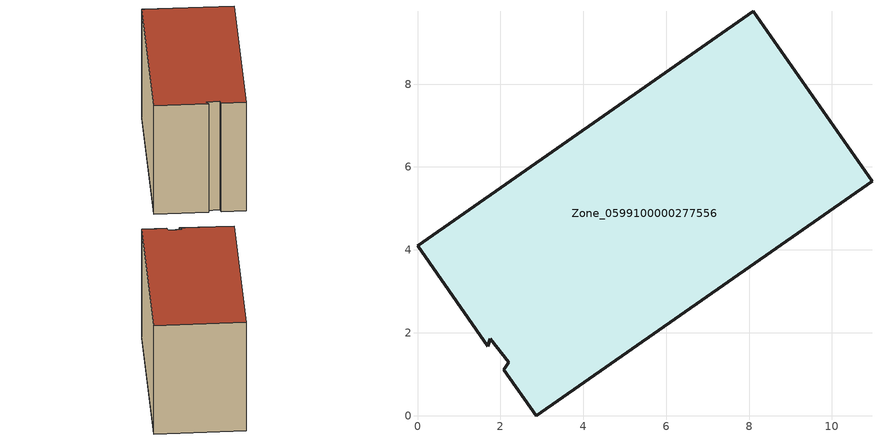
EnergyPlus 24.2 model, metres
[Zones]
Zone_0599100000277556
 floor ground (C_G): 8.1,9.76 10.97,5.66 2.86,0 2.08,1.11 2.2,1.29 1.76,1.86 1.69,1.67 0,4.1 z0
 wall outside (C_F): 10.97,5.66 8.1,9.76 0,4.1 1.69,1.67 1.76,1.86 2.2,1.29 2.08,1.11 2.86,0 10.97,5.66 z0:6.86
 roof outside (C_R): 1.76,1.86 2.2,1.29 2.08,1.11 2.86,0 10.97,5.66 8.1,9.76 0,4.1 1.69,1.67 z6.86
[BUILDING]
Pand.0599100000277556: North Axis=0; Terrain=City; Loads Convergence Tolerance Value=0.04; Temperature Convergence Tolerance Value=0.4; Solar Distribution=FullExterior; Maximum Number of Warmup Days=25; Minimum Number of Warmup Days=1
[Site:Location]
Rotterdam.The.Hague.AP_ZH_NLD Design_Conditions: Latitude=51.96; Longitude=4.45; Time Zone=1; Elevation=-4.5
[SITE:GROUNDTEMPERATURE:BUILDINGSURFACE]
18, 18, 18, 18, 18, 18, 18, 18, 18, 18, 18, 18
[MATERIAL] Thermal Absorptance=0.9; Solar Absorptance=0.7; Visible Absorptance=0.7
Name | Roughness | Thickness | Conductivity | Density | Specific Heat
G.TI.1946 | MediumSmooth | 0.15 | 1 | 540 | 1210
F.TI.1946 | Rough | 0.3 | 0.857143 | 1920 | 840
R.TI.1946 | MediumRough | 0.2 | 0.1 | 1500 | 1000
[CONSTRUCTION]
C_G: G.TI.1946
C_F: F.TI.1946
C_R: R.TI.1946
[ZONE]
Zone_0599100000277556: Type=1; Multiplier=1; Ceiling Height=Autocalculate; Volume=Autocalculate; Floor Area=autocalculate; Part of Total Floor Area=Yes
[ZONEINFILTRATION:DESIGNFLOWRATE]
Infil_Zone_0599100000277556: Zone or ZoneList or Space or SpaceList=Zone_0599100000277556; Schedule=AlwaysOn; Design Flow Rate Calculation Method=Flow/Area; Flow Rate per Floor Area=0.003; Constant Term Coefficient=1; Temperature Term Coefficient=0; Velocity Term Coefficient=0; Velocity Squared Term Coefficient=0
[HVACTEMPLATE:ZONE:IDEALLOADSAIRSYSTEM]
Zone_0599100000277556: Maximum Heating Supply Air Temperature=50; Minimum Cooling Supply Air Temperature=13; Maximum Heating Supply Air Humidity Ratio=0.0156; Minimum Cooling Supply Air Humidity Ratio=0.0077; Heating Limit=NoLimit; Cooling Limit=NoLimit; Dehumidification Control Type=ConstantSensibleHeatRatio; Cooling Sensible Heat Ratio=0.7; Dehumidification Setpoint=60; Humidification Control Type=None; Humidification Setpoint=30; Outdoor Air Method=None; Outdoor Air Flow Rate per Person=0.00944; Outdoor Air Flow Rate per Zone Floor Area=0; Outdoor Air Flow Rate per Zone=0; Demand Controlled Ventilation Type=None; Outdoor Air Economizer Type=NoEconomizer; Heat Recovery Type=None; Sensible Heat Recovery Effectiveness=0.7; Latent Heat Recovery Effectiveness=0.65
[ZONECONTROL:THERMOSTAT]
ThermostatControl_Zone_0599100000277556: Zone or ZoneList=Zone_0599100000277556; Control Type Schedule=DualSetpointControlType; Control 1=Thermostat_Zone_0599100000277556; Temperature Difference Between Cutout And Setpoint=0
[THERMOSTATSETPOINT:DUALSETPOINT]
Thermostat_Zone_0599100000277556: Heating Setpoint Temperature Schedule=HeatingSetpoint_Zone_0599100000277556; Cooling Setpoint Temperature Schedule=CoolingSetpoint_Zone_0599100000277556
[SCHEDULE:COMPACT]
HeatingSetpoint_Zone_0599100000277556: Through: 12/31, For: AllDays, Until: 24:00, 21
CoolingSetpoint_Zone_0599100000277556: Through: 12/31, For: AllDays, Until: 24:00, 24
DualSetpointControlType: Through: 12/31, For: AllDays, Until: 24:00, 4
AlwaysOn: Through: 12/31, For: AllDays, Until: 24:00, 1
